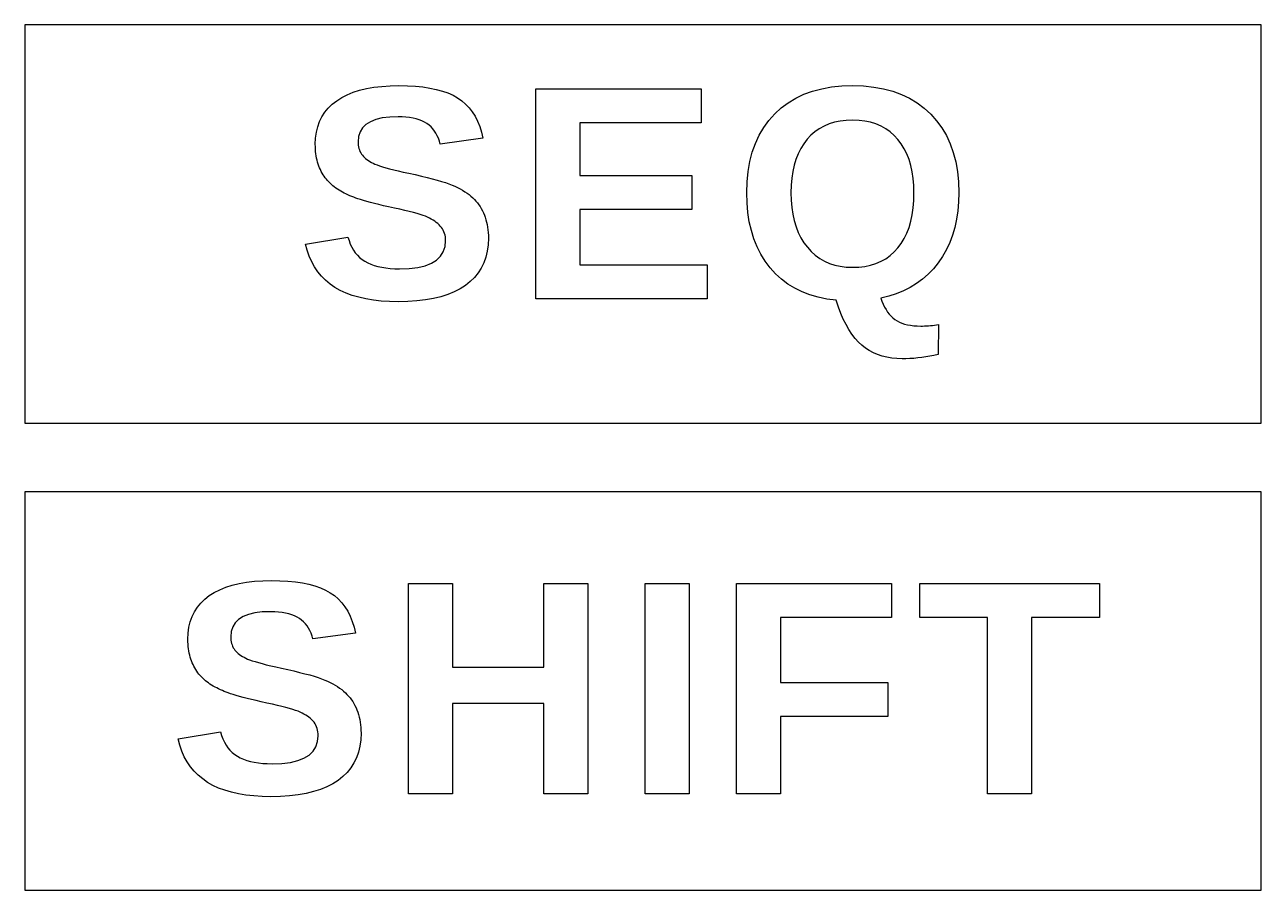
# Model space of a CAD drawing. Header units: metres. Extents: x 8.1 to 95, y -21.3 to 62.6.
# Drawn here: x 26.1 to 35.1, y 1.5 to 7.8 of the extents above; entities that cross this region are included whole.
import ezdxf

# ---------------------------------------------------------------- set-up
doc = ezdxf.new("R2010")
doc.units = ezdxf.units.M

msp = doc.modelspace()

# ---------------------------------------------------------------- linework, layer by layer
for p, q in [((35.1, 7.79999), (26.1, 7.79999)), ((26.1, 7.79999), (26.1, 4.89999)), ((35.1, 4.89999), (35.1, 7.79999)), ((28.4071, 7.27002), (28.4469, 7.29042)), ((28.4469, 7.29042), (28.4902, 7.30809)), ((28.4902, 7.30809), (28.5371, 7.32304)), ((28.5371, 7.32304), (28.5874, 7.33528)), ((28.5874, 7.33528), (28.6412, 7.3448)), ((28.6412, 7.3448), (28.6985, 7.35159)), ((28.6985, 7.35159), (28.7594, 7.35568)), ((28.7594, 7.35568), (28.8237, 7.35704)), ((28.8237, 7.35704), (28.8851, 7.35594)), ((28.8851, 7.35594), (28.943, 7.35265)), ((28.943, 7.35265), (28.9975, 7.34715)), ((28.9975, 7.34715), (29.0484, 7.33946)), ((29.0484, 7.33946), (29.0958, 7.32957)), ((29.0958, 7.32957), (29.1398, 7.31749)), ((29.1398, 7.31749), (29.1802, 7.30321)), ((29.1802, 7.30321), (29.2172, 7.28673)), ((29.8202, 5.8055), (29.8202, 7.33424)), ((29.8202, 7.33424), (31.0224, 7.33424)), ((31.0224, 7.33424), (31.0224, 7.08687)), ((31.7126, 7.26541), (31.7717, 7.29341)), ((31.7717, 7.29341), (31.8348, 7.31631)), ((31.8348, 7.31631), (31.9018, 7.33412)), ((31.9018, 7.33412), (31.9727, 7.34685)), ((31.9727, 7.34685), (32.0476, 7.35449)), ((32.0476, 7.35449), (32.1264, 7.35704)), ((32.1264, 7.35704), (32.2052, 7.35446)), ((32.2052, 7.35446), (32.2801, 7.34674)), ((32.2801, 7.34674), (32.351, 7.33389)), ((32.351, 7.33389), (32.4181, 7.31589)), ((32.4181, 7.31589), (32.4812, 7.29274)), ((32.4812, 7.29274), (32.5404, 7.26445)), ((28.3092, 7.19316), (28.338, 7.22124)), ((28.338, 7.22124), (28.3707, 7.2469)), ((28.3707, 7.2469), (28.4071, 7.27002)), ((29.2172, 7.28673), (29.2506, 7.26807)), ((29.2506, 7.26807), (29.2811, 7.24686)), ((29.2811, 7.24686), (29.309, 7.22279)), ((29.309, 7.22279), (29.3345, 7.19585)), ((31.6062, 7.19414), (31.6575, 7.23232)), ((31.6575, 7.23232), (31.7126, 7.26541)), ((32.5404, 7.26445), (32.5956, 7.23102)), ((32.5956, 7.23102), (32.6469, 7.19244)), ((28.2458, 7.09457), (28.2631, 7.12984)), ((28.2631, 7.12984), (28.2842, 7.1627)), ((28.2842, 7.1627), (28.3092, 7.19316)), ((28.6556, 7.11002), (28.6161, 7.09427)), ((28.7023, 7.12126), (28.6556, 7.11002)), ((28.7562, 7.12802), (28.7023, 7.12126)), ((28.8172, 7.13026), (28.7562, 7.12802)), ((28.8468, 7.12965), (28.8172, 7.13026)), ((28.8748, 7.12781), (28.8468, 7.12965)), ((28.9013, 7.12473), (28.8748, 7.12781)), ((28.9262, 7.12041), (28.9013, 7.12473)), ((28.9495, 7.11485), (28.9262, 7.12041)), ((28.9713, 7.10808), (28.9495, 7.11485)), ((29.3345, 7.19585), (29.3574, 7.16605)), ((29.3574, 7.16605), (29.3779, 7.13338)), ((29.3779, 7.13338), (29.3958, 7.09784)), ((31.5161, 7.10307), (31.5589, 7.15088)), ((31.5589, 7.15088), (31.6062, 7.19414)), ((32.6469, 7.19244), (32.6944, 7.14871)), ((32.6944, 7.14871), (32.7373, 7.10051)), ((28.2227, 7.01686), (28.2323, 7.05692)), ((28.2323, 7.05692), (28.2458, 7.09457)), ((28.5408, 7.02), (28.53, 6.98625)), ((28.5587, 7.04926), (28.5408, 7.02)), ((28.5838, 7.07401), (28.5587, 7.04926)), ((28.6161, 7.09427), (28.5838, 7.07401)), ((28.9914, 7.10007), (28.9713, 7.10808)), ((29.0101, 7.09082), (28.9914, 7.10007)), ((29.0271, 7.08035), (29.0101, 7.09082)), ((29.0428, 7.06865), (29.0271, 7.08035)), ((29.0572, 7.05576), (29.0428, 7.06865)), ((29.0705, 7.04166), (29.0572, 7.05576)), ((29.0825, 7.02634), (29.0705, 7.04166)), ((29.0933, 7.00983), (29.0825, 7.02634)), ((29.3958, 7.09784), (29.4112, 7.05943)), ((29.4112, 7.05943), (29.4241, 7.01816)), ((31.0224, 7.08687), (30.1403, 7.08687)), ((30.1403, 7.08687), (30.1403, 6.70277)), ((31.4456, 6.99548), (31.4783, 7.05127)), ((31.4783, 7.05127), (31.5161, 7.10307)), ((31.8513, 7.02097), (31.8216, 6.99515)), ((31.8833, 7.04333), (31.8513, 7.02097)), ((31.9178, 7.06227), (31.8833, 7.04333)), ((31.9547, 7.07777), (31.9178, 7.06227)), ((31.994, 7.08981), (31.9547, 7.07777)), ((32.0357, 7.09842), (31.994, 7.08981)), ((32.0798, 7.10359), (32.0357, 7.09842)), ((32.1264, 7.1053), (32.0798, 7.10359)), ((32.1722, 7.10358), (32.1264, 7.1053)), ((32.2157, 7.09837), (32.1722, 7.10358)), ((32.2569, 7.08969), (32.2157, 7.09837)), ((32.2958, 7.07755), (32.2569, 7.08969)), ((32.3323, 7.06194), (32.2958, 7.07755)), ((32.3665, 7.04286), (32.3323, 7.06194)), ((32.3984, 7.02031), (32.3665, 7.04286)), ((32.4279, 6.99428), (32.3984, 7.02031)), ((32.7373, 7.10051), (32.7752, 7.04846)), ((32.7752, 7.04846), (32.808, 6.9926)), ((28.215, 6.92955), (28.2169, 6.9744)), ((28.2169, 6.9744), (28.2227, 7.01686)), ((28.53, 6.98625), (28.5264, 6.948)), ((28.5264, 6.948), (28.5268, 6.935)), ((28.5268, 6.935), (28.5279, 6.92255)), ((29.1028, 6.99211), (29.0933, 7.00983)), ((29.1112, 6.97318), (29.1028, 6.99211)), ((29.1183, 6.95305), (29.1112, 6.97318)), ((29.1242, 6.9317), (29.1183, 6.95305)), ((29.4346, 6.97403), (29.1242, 6.9317)), ((29.4241, 7.01816), (29.4346, 6.97403)), ((31.3952, 6.87193), (31.4179, 6.9357)), ((31.4179, 6.9357), (31.4456, 6.99548)), ((31.7698, 6.93355), (31.7481, 6.89848)), ((31.7944, 6.96588), (31.7698, 6.93355)), ((31.8216, 6.99515), (31.7944, 6.96588)), ((32.4551, 6.9648), (32.4279, 6.99428)), ((32.4797, 6.93225), (32.4551, 6.9648)), ((32.5014, 6.89708), (32.4797, 6.93225)), ((32.808, 6.9926), (32.8358, 6.93289)), ((32.8358, 6.93289), (32.8585, 6.86937)), ((28.2153, 6.9117), (28.215, 6.92955)), ((28.2161, 6.89429), (28.2153, 6.9117)), ((28.2174, 6.87735), (28.2161, 6.89429)), ((28.2192, 6.86086), (28.2174, 6.87735)), ((28.2215, 6.84482), (28.2192, 6.86086)), ((28.2244, 6.82924), (28.2215, 6.84482)), ((28.5279, 6.92255), (28.5298, 6.91061)), ((28.5298, 6.91061), (28.5325, 6.89923)), ((28.5325, 6.89923), (28.5359, 6.88838)), ((28.5359, 6.88838), (28.5401, 6.87807)), ((28.5401, 6.87807), (28.5451, 6.86829)), ((28.5451, 6.86829), (28.5508, 6.85904)), ((28.5508, 6.85904), (28.5573, 6.85033)), ((28.5573, 6.85033), (28.5646, 6.84204)), ((28.5646, 6.84204), (28.5725, 6.83401)), ((31.3776, 6.80417), (31.3952, 6.87193)), ((31.7293, 6.8607), (31.7133, 6.82021)), ((31.7481, 6.89848), (31.7293, 6.8607)), ((32.5202, 6.85925), (32.5014, 6.89708)), ((32.5361, 6.8188), (32.5202, 6.85925)), ((32.8585, 6.86937), (32.8762, 6.802)), ((28.2278, 6.81412), (28.2244, 6.82924)), ((28.2317, 6.79945), (28.2278, 6.81412)), ((28.2362, 6.78525), (28.2317, 6.79945)), ((28.2411, 6.77145), (28.2362, 6.78525)), ((28.2464, 6.75807), (28.2411, 6.77145)), ((28.2521, 6.7451), (28.2464, 6.75807)), ((28.5725, 6.83401), (28.5813, 6.82628)), ((28.5813, 6.82628), (28.5907, 6.81883)), ((28.5907, 6.81883), (28.6009, 6.81166)), ((28.6009, 6.81166), (28.6118, 6.80476)), ((28.6118, 6.80476), (28.6235, 6.79816)), ((28.6235, 6.79816), (28.6359, 6.79182)), ((28.6359, 6.79182), (28.649, 6.78577)), ((28.649, 6.78577), (28.664, 6.77969)), ((28.664, 6.77969), (28.6822, 6.77328)), ((28.6822, 6.77328), (28.7034, 6.76654)), ((28.7034, 6.76654), (28.7277, 6.75946)), ((28.7277, 6.75946), (28.755, 6.75206)), ((28.755, 6.75206), (28.7855, 6.74431)), ((31.365, 6.73241), (31.3776, 6.80417)), ((31.7003, 6.77699), (31.6902, 6.73105)), ((31.7133, 6.82021), (31.7003, 6.77699)), ((32.5492, 6.7757), (32.5361, 6.8188)), ((32.5593, 6.72997), (32.5492, 6.7757)), ((32.8762, 6.802), (32.8888, 6.7308)), ((28.2583, 6.73253), (28.2521, 6.7451)), ((28.2649, 6.72035), (28.2583, 6.73253)), ((28.2719, 6.70857), (28.2649, 6.72035)), ((28.2792, 6.6972), (28.2719, 6.70857)), ((28.2871, 6.68623), (28.2792, 6.6972)), ((28.2953, 6.67566), (28.2871, 6.68623)), ((28.3039, 6.66545), (28.2953, 6.67566)), ((28.313, 6.65559), (28.3039, 6.66545)), ((28.7855, 6.74431), (28.819, 6.73622)), ((28.819, 6.73622), (28.8556, 6.7278)), ((28.8556, 6.7278), (28.8953, 6.71906)), ((28.8953, 6.71906), (28.9427, 6.70877)), ((28.9427, 6.70877), (28.987, 6.69867)), ((28.987, 6.69867), (29.0282, 6.68874)), ((29.0282, 6.68874), (29.0663, 6.67897)), ((29.0663, 6.67897), (29.1013, 6.66939)), ((29.1013, 6.66939), (29.1333, 6.65997)), ((30.1403, 6.70277), (30.9562, 6.70277)), ((30.9562, 6.70277), (30.9562, 6.4554)), ((31.3575, 6.65666), (31.365, 6.73241)), ((31.683, 6.6824), (31.6786, 6.63101)), ((31.6902, 6.73105), (31.683, 6.6824)), ((32.5665, 6.68159), (32.5593, 6.72997)), ((32.5709, 6.63057), (32.5665, 6.68159)), ((32.8888, 6.7308), (32.8964, 6.65578)), ((28.3224, 6.64606), (28.313, 6.65559)), ((28.3323, 6.63687), (28.3224, 6.64606)), ((28.3425, 6.62801), (28.3323, 6.63687)), ((28.3532, 6.61948), (28.3425, 6.62801)), ((28.3642, 6.61128), (28.3532, 6.61948)), ((28.3757, 6.60342), (28.3642, 6.61128)), ((28.3875, 6.5959), (28.3757, 6.60342)), ((28.3997, 6.58865), (28.3875, 6.5959)), ((28.4123, 6.58162), (28.3997, 6.58865)), ((28.4251, 6.5748), (28.4123, 6.58162)), ((28.4383, 6.56821), (28.4251, 6.5748)), ((29.1333, 6.65997), (29.1621, 6.65074)), ((29.1621, 6.65074), (29.1879, 6.64168)), ((29.1879, 6.64168), (29.2105, 6.6328)), ((29.2105, 6.6328), (29.2311, 6.62384)), ((29.2311, 6.62384), (29.2507, 6.61455)), ((29.2507, 6.61455), (29.2694, 6.60495)), ((29.2694, 6.60495), (29.2871, 6.59502)), ((29.2871, 6.59502), (29.3038, 6.58478)), ((29.3038, 6.58478), (29.3195, 6.5742)), ((29.3195, 6.5742), (29.3342, 6.56332)), ((31.3549, 6.57692), (31.3575, 6.65666)), ((31.357, 6.5031), (31.3549, 6.57692)), ((31.6786, 6.63101), (31.6772, 6.57692)), ((31.6772, 6.57692), (31.6787, 6.52229)), ((32.5723, 6.57692), (32.5709, 6.63057)), ((32.5709, 6.52052), (32.5723, 6.57692)), ((32.8964, 6.65578), (32.8989, 6.57692)), ((32.8989, 6.57692), (32.897, 6.51019)), ((28.4518, 6.56181), (28.4383, 6.56821)), ((28.4656, 6.55563), (28.4518, 6.56181)), ((28.4798, 6.54968), (28.4656, 6.55563)), ((28.4942, 6.54393), (28.4798, 6.54968)), ((28.509, 6.53839), (28.4942, 6.54393)), ((28.5253, 6.53278), (28.509, 6.53839)), ((28.5441, 6.52678), (28.5253, 6.53278)), ((28.5655, 6.52039), (28.5441, 6.52678)), ((28.5894, 6.5136), (28.5655, 6.52039)), ((28.6159, 6.50642), (28.5894, 6.5136)), ((28.645, 6.49887), (28.6159, 6.50642)), ((28.6767, 6.49092), (28.645, 6.49887)), ((28.7109, 6.48257), (28.6767, 6.49092)), ((28.7478, 6.47385), (28.7109, 6.48257)), ((29.3342, 6.56332), (29.348, 6.55211)), ((29.348, 6.55211), (29.3608, 6.54057)), ((29.3608, 6.54057), (29.3727, 6.52863)), ((29.3727, 6.52863), (29.3841, 6.51616)), ((29.3841, 6.51616), (29.3948, 6.5032)), ((29.3948, 6.5032), (29.4048, 6.48972)), ((29.4048, 6.48972), (29.4142, 6.47574)), ((31.3634, 6.43254), (31.357, 6.5031)), ((31.6787, 6.52229), (31.6831, 6.47029)), ((32.5665, 6.46709), (32.5709, 6.52052)), ((32.897, 6.51019), (32.8915, 6.446)), ((28.7903, 6.46507), (28.7478, 6.47385)), ((28.8297, 6.45659), (28.7903, 6.46507)), ((28.8658, 6.44841), (28.8297, 6.45659)), ((28.8988, 6.44052), (28.8658, 6.44841)), ((28.9287, 6.43292), (28.8988, 6.44052)), ((28.9553, 6.42561), (28.9287, 6.43292)), ((28.9788, 6.41861), (28.9553, 6.42561)), ((28.9991, 6.4119), (28.9788, 6.41861)), ((29.0163, 6.40549), (28.9991, 6.4119)), ((29.0314, 6.39905), (29.0163, 6.40549)), ((29.0458, 6.39224), (29.0314, 6.39905)), ((29.0594, 6.38512), (29.0458, 6.39224)), ((29.4142, 6.47574), (29.423, 6.46124)), ((29.423, 6.46124), (29.4311, 6.44623)), ((29.4311, 6.44623), (29.4386, 6.43073)), ((29.4386, 6.43073), (29.4454, 6.4147)), ((29.4454, 6.4147), (29.4516, 6.39815)), ((29.4516, 6.39815), (29.457, 6.38106)), ((30.9562, 6.4554), (30.1403, 6.4554)), ((30.1403, 6.4554), (30.1403, 6.05287)), ((31.3739, 6.36528), (31.3634, 6.43254)), ((31.6831, 6.47029), (31.6904, 6.42091)), ((31.6904, 6.42091), (31.7008, 6.37418)), ((32.5493, 6.36903), (32.5594, 6.41658)), ((32.5594, 6.41658), (32.5665, 6.46709)), ((32.8915, 6.446), (32.8822, 6.38434)), ((29.0723, 6.37762), (29.0594, 6.38512)), ((29.0843, 6.36978), (29.0723, 6.37762)), ((29.0956, 6.3616), (29.0843, 6.36978)), ((29.1061, 6.35307), (29.0956, 6.3616)), ((29.1158, 6.34421), (29.1061, 6.35307)), ((29.1248, 6.33498), (29.1158, 6.34421)), ((29.1329, 6.32529), (29.1248, 6.33498)), ((29.14, 6.31505), (29.1329, 6.32529)), ((29.1462, 6.30423), (29.14, 6.31505)), ((29.1514, 6.29286), (29.1462, 6.30423)), ((29.457, 6.38106), (29.4617, 6.3634)), ((29.4617, 6.3634), (29.4657, 6.34523)), ((29.4657, 6.34523), (29.4689, 6.32648)), ((29.4689, 6.32648), (29.4714, 6.30719)), ((29.4714, 6.30719), (29.4733, 6.28734)), ((31.3887, 6.30132), (31.3739, 6.36528)), ((31.4077, 6.24062), (31.3887, 6.30132)), ((31.7008, 6.37418), (31.714, 6.33006)), ((31.714, 6.33006), (31.7302, 6.28856)), ((32.5205, 6.28278), (32.5363, 6.32443)), ((32.5363, 6.32443), (32.5493, 6.36903)), ((32.8692, 6.32523), (32.8525, 6.26862)), ((32.8822, 6.38434), (32.8692, 6.32523)), ((28.1434, 6.20369), (28.4526, 6.25468)), ((28.4526, 6.25468), (28.4604, 6.2285)), ((28.4604, 6.2285), (28.4696, 6.20396)), ((29.1557, 6.28093), (29.1514, 6.29286)), ((29.159, 6.26843), (29.1557, 6.28093)), ((29.1614, 6.25537), (29.159, 6.26843)), ((29.1592, 6.18475), (29.1633, 6.22757)), ((29.1628, 6.24174), (29.1614, 6.25537)), ((29.1633, 6.22757), (29.1628, 6.24174)), ((29.4747, 6.24602), (29.4726, 6.1974)), ((29.4733, 6.28734), (29.4743, 6.26695)), ((29.4743, 6.26695), (29.4747, 6.24602)), ((31.4309, 6.1832), (31.4077, 6.24062)), ((31.7302, 6.28856), (31.7494, 6.24969)), ((31.7494, 6.24969), (31.7715, 6.21344)), ((31.7715, 6.21344), (31.7965, 6.17982)), ((32.4801, 6.2083), (32.5018, 6.24406)), ((32.5018, 6.24406), (32.5205, 6.28278)), ((32.8321, 6.21455), (32.808, 6.16301)), ((32.8525, 6.26862), (32.8321, 6.21455)), ((28.1555, 6.158), (28.1434, 6.20369)), ((28.1705, 6.11496), (28.1555, 6.158)), ((28.4696, 6.20396), (28.4802, 6.18108)), ((28.4802, 6.18108), (28.4924, 6.15985)), ((28.4924, 6.15985), (28.506, 6.14026)), ((28.506, 6.14026), (28.5211, 6.12231)), ((28.5211, 6.12231), (28.5377, 6.10602)), ((29.1261, 6.11424), (29.1467, 6.14697)), ((29.1467, 6.14697), (29.1592, 6.18475)), ((29.4665, 6.15141), (29.4562, 6.10803)), ((29.4726, 6.1974), (29.4665, 6.15141)), ((31.4583, 6.12906), (31.4309, 6.1832)), ((31.4899, 6.0782), (31.4583, 6.12906)), ((31.7965, 6.17982), (31.8242, 6.14931)), ((31.8242, 6.14931), (31.854, 6.12238)), ((31.854, 6.12238), (31.886, 6.09904)), ((32.399, 6.11975), (32.4285, 6.14587)), ((32.4285, 6.14587), (32.4557, 6.17548)), ((32.4557, 6.17548), (32.4801, 6.2083)), ((32.808, 6.16301), (32.7802, 6.114)), ((28.1885, 6.07458), (28.1705, 6.11496)), ((28.2094, 6.03685), (28.1885, 6.07458)), ((28.2333, 6.00177), (28.2094, 6.03685)), ((28.5377, 6.10602), (28.5557, 6.09137)), ((28.5557, 6.09137), (28.5752, 6.07837)), ((28.5752, 6.07837), (28.5963, 6.06686)), ((28.5963, 6.06686), (28.6192, 6.05672)), ((28.6192, 6.05672), (28.6438, 6.04793)), ((28.6438, 6.04793), (28.6702, 6.04048)), ((28.6702, 6.04048), (28.6983, 6.03439)), ((28.6983, 6.03439), (28.7281, 6.02966)), ((28.8984, 6.02609), (28.9605, 6.03365)), ((28.9605, 6.03365), (29.0143, 6.04625)), ((29.0143, 6.04625), (29.0598, 6.06387)), ((29.0598, 6.06387), (29.0971, 6.08653)), ((29.0971, 6.08653), (29.1261, 6.11424)), ((29.4418, 6.06726), (29.4233, 6.02911)), ((29.4562, 6.10803), (29.4418, 6.06726)), ((30.1403, 6.05287), (31.0669, 6.05287)), ((31.0669, 6.05287), (31.0669, 5.8055)), ((31.5258, 6.03064), (31.4899, 6.0782)), ((31.5655, 5.98689), (31.5258, 6.03064)), ((31.886, 6.09904), (31.9202, 6.0793)), ((31.9202, 6.0793), (31.9566, 6.06314)), ((31.9566, 6.06314), (31.9952, 6.05058)), ((31.9952, 6.05058), (32.036, 6.04161)), ((32.036, 6.04161), (32.079, 6.03622)), ((32.079, 6.03622), (32.1242, 6.03442)), ((32.1242, 6.03442), (32.1707, 6.03616)), ((32.1707, 6.03616), (32.2148, 6.0414)), ((32.2148, 6.0414), (32.2565, 6.05009)), ((32.2565, 6.05009), (32.2958, 6.06229)), ((32.2958, 6.06229), (32.3326, 6.07796)), ((32.3326, 6.07796), (32.367, 6.09712)), ((32.367, 6.09712), (32.399, 6.11975)), ((32.7486, 6.06754), (32.7138, 6.02417)), ((32.7802, 6.114), (32.7486, 6.06754)), ((28.2601, 5.96933), (28.2333, 6.00177)), ((28.2899, 5.93956), (28.2601, 5.96933)), ((28.7281, 6.02966), (28.7597, 6.02629)), ((28.7597, 6.02629), (28.793, 6.02426)), ((28.793, 6.02426), (28.828, 6.02357)), ((28.828, 6.02357), (28.8984, 6.02609)), ((29.3739, 5.96063), (29.3431, 5.93031)), ((29.4007, 5.99356), (29.3739, 5.96063)), ((29.4233, 6.02911), (29.4007, 5.99356)), ((31.6086, 5.94754), (31.5655, 5.98689)), ((31.6551, 5.91255), (31.6086, 5.94754)), ((32.6354, 5.94849), (32.5918, 5.91617)), ((32.676, 5.98448), (32.6354, 5.94849)), ((32.7138, 6.02417), (32.676, 5.98448)), ((28.3226, 5.91243), (28.2899, 5.93956)), ((28.3582, 5.88797), (28.3226, 5.91243)), ((28.3969, 5.8661), (28.3582, 5.88797)), ((28.4388, 5.84682), (28.3969, 5.8661)), ((29.2264, 5.85567), (29.1798, 5.83661)), ((29.2692, 5.87767), (29.2264, 5.85567)), ((29.3081, 5.9026), (29.2692, 5.87767)), ((29.3431, 5.93031), (29.3081, 5.9026)), ((31.705, 5.88196), (31.6551, 5.91255)), ((31.7584, 5.85573), (31.705, 5.88196)), ((31.8152, 5.83389), (31.7584, 5.85573)), ((32.4959, 5.86258), (32.4436, 5.84131)), ((32.5453, 5.88753), (32.4959, 5.86258)), ((32.5918, 5.91617), (32.5453, 5.88753)), ((28.4837, 5.83009), (28.4388, 5.84682)), ((28.5318, 5.81595), (28.4837, 5.83009)), ((28.5831, 5.80438), (28.5318, 5.81595)), ((28.6374, 5.79538), (28.5831, 5.80438)), ((28.6949, 5.78894), (28.6374, 5.79538)), ((28.7556, 5.7851), (28.6949, 5.78894)), ((28.8194, 5.7838), (28.7556, 5.7851)), ((28.889, 5.78526), (28.8194, 5.7838)), ((28.9549, 5.78967), (28.889, 5.78526)), ((29.0169, 5.797), (28.9549, 5.78967)), ((29.075, 5.80727), (29.0169, 5.797)), ((29.1293, 5.82047), (29.075, 5.80727)), ((29.1798, 5.83661), (29.1293, 5.82047)), ((31.0669, 5.8055), (29.8202, 5.8055)), ((31.8753, 5.81644), (31.8152, 5.83389)), ((31.9389, 5.80334), (31.8753, 5.81644)), ((32.0059, 5.79465), (31.9389, 5.80334)), ((32.0222, 5.74538), (32.0059, 5.79465)), ((32.3885, 5.82373), (32.3304, 5.80983)), ((32.3304, 5.80983), (32.3389, 5.7867)), ((32.3389, 5.7867), (32.3482, 5.76505)), ((32.3482, 5.76505), (32.3583, 5.74486)), ((32.4436, 5.84131), (32.3885, 5.82373)), ((32.0395, 5.69933), (32.0222, 5.74538)), ((32.058, 5.65649), (32.0395, 5.69933)), ((32.3583, 5.74486), (32.369, 5.72615)), ((32.369, 5.72615), (32.3805, 5.70891)), ((32.3805, 5.70891), (32.3928, 5.69315)), ((32.3928, 5.69315), (32.4058, 5.67885)), ((32.4058, 5.67885), (32.4195, 5.66603)), ((32.0776, 5.61687), (32.058, 5.65649)), ((32.0984, 5.58046), (32.0776, 5.61687)), ((32.1202, 5.54727), (32.0984, 5.58046)), ((32.4195, 5.66603), (32.434, 5.65468)), ((32.434, 5.65468), (32.4494, 5.64467)), ((32.4494, 5.64467), (32.4663, 5.63582)), ((32.4663, 5.63582), (32.4844, 5.62816)), ((32.4844, 5.62816), (32.5039, 5.62167)), ((32.5039, 5.62167), (32.5247, 5.61636)), ((32.5247, 5.61636), (32.5468, 5.61224)), ((32.5468, 5.61224), (32.5703, 5.6093)), ((32.5703, 5.6093), (32.595, 5.60753)), ((32.595, 5.60753), (32.6211, 5.60693)), ((32.6211, 5.60693), (32.6354, 5.60707)), ((32.6354, 5.60707), (32.6496, 5.60747)), ((32.6496, 5.60747), (32.6639, 5.60814)), ((32.6639, 5.60814), (32.6782, 5.60909)), ((32.6782, 5.60909), (32.6926, 5.61029)), ((32.6926, 5.61029), (32.707, 5.61176)), ((32.707, 5.61176), (32.7214, 5.61349)), ((32.7214, 5.61349), (32.7358, 5.61551)), ((32.7358, 5.61551), (32.7502, 5.61778)), ((32.7502, 5.61778), (32.7481, 5.39862)), ((32.1432, 5.51729), (32.1202, 5.54727)), ((32.1673, 5.49054), (32.1432, 5.51729)), ((32.1926, 5.46698), (32.1673, 5.49054)), ((32.2191, 5.44626), (32.1926, 5.46698)), ((32.2471, 5.42798), (32.2191, 5.44626)), ((32.2767, 5.41214), (32.2471, 5.42798)), ((32.3078, 5.39873), (32.2767, 5.41214)), ((32.3403, 5.38776), (32.3078, 5.39873)), ((32.3744, 5.37923), (32.3403, 5.38776)), ((32.4099, 5.37312), (32.3744, 5.37923)), ((32.447, 5.36948), (32.4099, 5.37312)), ((32.4855, 5.36826), (32.447, 5.36948)), ((32.5136, 5.36862), (32.4855, 5.36826)), ((32.542, 5.36975), (32.5136, 5.36862)), ((32.5706, 5.37163), (32.542, 5.36975)), ((32.5995, 5.37425), (32.5706, 5.37163)), ((32.6287, 5.37762), (32.5995, 5.37425)), ((32.6581, 5.38174), (32.6287, 5.37762)), ((32.6879, 5.38663), (32.6581, 5.38174)), ((32.7178, 5.39224), (32.6879, 5.38663)), ((32.7481, 5.39862), (32.7178, 5.39224)), ((26.1, 4.89999), (35.1, 4.89999)), ((35.1, 4.39999), (26.1, 4.39999)), ((26.1, 4.39999), (26.1, 1.5)), ((35.1, 1.5), (35.1, 4.39999)), ((27.5197, 3.68793), (27.563, 3.7056)), ((27.563, 3.7056), (27.6098, 3.72055)), ((27.6098, 3.72055), (27.6602, 3.73279)), ((27.6602, 3.73279), (27.714, 3.74231)), ((27.714, 3.74231), (27.7713, 3.7491)), ((27.7713, 3.7491), (27.8321, 3.75319)), ((27.8321, 3.75319), (27.8965, 3.75455)), ((27.8965, 3.75455), (27.9579, 3.75345)), ((27.9579, 3.75345), (28.0158, 3.75015)), ((28.0158, 3.75015), (28.0702, 3.74466)), ((28.0702, 3.74466), (28.1212, 3.73697)), ((28.1212, 3.73697), (28.1686, 3.72708)), ((28.1686, 3.72708), (28.2125, 3.715)), ((28.2125, 3.715), (28.253, 3.70071)), ((28.253, 3.70071), (28.2899, 3.68423)), ((28.893, 2.203), (28.893, 3.73175)), ((28.893, 3.73175), (29.2131, 3.73175)), ((29.2131, 3.73175), (29.2131, 3.12306)), ((29.8793, 3.12306), (29.8793, 3.73175)), ((29.8793, 3.73175), (30.1994, 3.73175)), ((30.1994, 3.73175), (30.1994, 2.203)), ((30.6169, 2.203), (30.6169, 3.73175)), ((30.6169, 3.73175), (30.937, 3.73175)), ((30.937, 3.73175), (30.937, 2.203)), ((31.2801, 2.203), (31.2801, 3.73175)), ((31.2801, 3.73175), (32.4075, 3.73175)), ((32.4075, 3.73175), (32.4075, 3.48438)), ((32.6146, 3.48438), (32.6146, 3.73175)), ((32.6146, 3.73175), (33.9231, 3.73175)), ((33.9231, 3.73175), (33.9231, 3.48438)), ((27.382, 3.59067), (27.4108, 3.61874)), ((27.4108, 3.61874), (27.4435, 3.64441)), ((27.4435, 3.64441), (27.4798, 3.66753)), ((27.4798, 3.66753), (27.5197, 3.68793)), ((28.2899, 3.68423), (28.3234, 3.66556)), ((28.3234, 3.66556), (28.3539, 3.64436)), ((28.3539, 3.64436), (28.3818, 3.6203)), ((28.3818, 3.6203), (28.4072, 3.59335)), ((27.3185, 3.49208), (27.3358, 3.52734)), ((27.3358, 3.52734), (27.357, 3.56021)), ((27.357, 3.56021), (27.382, 3.59067)), ((27.7751, 3.51877), (27.7284, 3.50752)), ((27.8289, 3.52553), (27.7751, 3.51877)), ((27.89, 3.52777), (27.8289, 3.52553)), ((27.9195, 3.52716), (27.89, 3.52777)), ((27.9476, 3.52531), (27.9195, 3.52716)), ((27.974, 3.52223), (27.9476, 3.52531)), ((27.9989, 3.51791), (27.974, 3.52223)), ((28.0222, 3.51236), (27.9989, 3.51791)), ((28.044, 3.50558), (28.0222, 3.51236)), ((28.4072, 3.59335), (28.4302, 3.56355)), ((28.4302, 3.56355), (28.4506, 3.53088)), ((28.4506, 3.53088), (28.4686, 3.49535)), ((27.2955, 3.41437), (27.3051, 3.45442)), ((27.3051, 3.45442), (27.3185, 3.49208)), ((27.6315, 3.44676), (27.6135, 3.41751)), ((27.6566, 3.47151), (27.6315, 3.44676)), ((27.6889, 3.49178), (27.6566, 3.47151)), ((27.7284, 3.50752), (27.6889, 3.49178)), ((28.0642, 3.49757), (28.044, 3.50558)), ((28.0828, 3.48833), (28.0642, 3.49757)), ((28.0999, 3.47786), (28.0828, 3.48833)), ((28.1156, 3.46616), (28.0999, 3.47786)), ((28.13, 3.45326), (28.1156, 3.46616)), ((28.1432, 3.43916), (28.13, 3.45326)), ((28.1552, 3.42384), (28.1432, 3.43916)), ((28.166, 3.40733), (28.1552, 3.42384)), ((28.4686, 3.49535), (28.484, 3.45694)), ((28.484, 3.45694), (28.4969, 3.41566)), ((32.4075, 3.48438), (31.6002, 3.48438)), ((31.6002, 3.48438), (31.6002, 3.01131)), ((33.1083, 3.48438), (32.6146, 3.48438)), ((33.1083, 2.203), (33.1083, 3.48438)), ((33.9231, 3.48438), (33.4284, 3.48438)), ((33.4284, 3.48438), (33.4284, 2.203)), ((27.2878, 3.32706), (27.2897, 3.3719)), ((27.2897, 3.3719), (27.2955, 3.41437)), ((27.6028, 3.38376), (27.5992, 3.3455)), ((27.5992, 3.3455), (27.5995, 3.3325)), ((27.5995, 3.3325), (27.6007, 3.32005)), ((27.6135, 3.41751), (27.6028, 3.38376)), ((28.1756, 3.38962), (28.166, 3.40733)), ((28.1839, 3.37068), (28.1756, 3.38962)), ((28.1911, 3.35056), (28.1839, 3.37068)), ((28.197, 3.32921), (28.1911, 3.35056)), ((28.5073, 3.37154), (28.197, 3.32921)), ((28.4969, 3.41566), (28.5073, 3.37154)), ((27.288, 3.3092), (27.2878, 3.32706)), ((27.2888, 3.29179), (27.288, 3.3092)), ((27.2901, 3.27486), (27.2888, 3.29179)), ((27.2919, 3.25836), (27.2901, 3.27486)), ((27.2943, 3.24232), (27.2919, 3.25836)), ((27.2972, 3.22675), (27.2943, 3.24232)), ((27.6007, 3.32005), (27.6026, 3.30812)), ((27.6026, 3.30812), (27.6053, 3.29674)), ((27.6053, 3.29674), (27.6087, 3.28589)), ((27.6087, 3.28589), (27.6129, 3.27557)), ((27.6129, 3.27557), (27.6179, 3.26579)), ((27.6179, 3.26579), (27.6236, 3.25655)), ((27.6236, 3.25655), (27.6301, 3.24783)), ((27.6301, 3.24783), (27.6373, 3.23955)), ((27.3006, 3.21162), (27.2972, 3.22675)), ((27.3045, 3.19696), (27.3006, 3.21162)), ((27.3089, 3.18275), (27.3045, 3.19696)), ((27.3138, 3.16896), (27.3089, 3.18275)), ((27.3192, 3.15558), (27.3138, 3.16896)), ((27.3249, 3.14261), (27.3192, 3.15558)), ((27.6373, 3.23955), (27.6453, 3.23152)), ((27.6453, 3.23152), (27.654, 3.22379)), ((27.654, 3.22379), (27.6635, 3.21634)), ((27.6635, 3.21634), (27.6736, 3.20917)), ((27.6736, 3.20917), (27.6846, 3.20227)), ((27.6846, 3.20227), (27.6962, 3.19566)), ((27.6962, 3.19566), (27.7086, 3.18933)), ((27.7086, 3.18933), (27.7218, 3.18327)), ((27.7218, 3.18327), (27.7368, 3.1772)), ((27.7368, 3.1772), (27.7549, 3.17079)), ((27.7549, 3.17079), (27.7761, 3.16405)), ((27.7761, 3.16405), (27.8004, 3.15697)), ((27.8004, 3.15697), (27.8278, 3.14957)), ((27.3311, 3.13002), (27.3249, 3.14261)), ((27.3376, 3.11786), (27.3311, 3.13002)), ((27.3446, 3.10608), (27.3376, 3.11786)), ((27.352, 3.09471), (27.3446, 3.10608)), ((27.3598, 3.08374), (27.352, 3.09471)), ((27.368, 3.07317), (27.3598, 3.08374)), ((27.3767, 3.06296), (27.368, 3.07317)), ((27.3857, 3.0531), (27.3767, 3.06296)), ((27.8278, 3.14957), (27.8582, 3.14182)), ((27.8582, 3.14182), (27.8918, 3.13373)), ((27.8918, 3.13373), (27.9284, 3.12531)), ((27.9284, 3.12531), (27.9681, 3.11656)), ((27.9681, 3.11656), (28.0155, 3.10628)), ((28.0155, 3.10628), (28.0598, 3.09618)), ((28.0598, 3.09618), (28.101, 3.08624)), ((28.101, 3.08624), (28.1391, 3.07648)), ((28.1391, 3.07648), (28.1741, 3.06689)), ((28.1741, 3.06689), (28.206, 3.05748)), ((29.2131, 3.12306), (29.8793, 3.12306)), ((27.3952, 3.04356), (27.3857, 3.0531)), ((27.405, 3.03436), (27.3952, 3.04356)), ((27.4153, 3.02551), (27.405, 3.03436)), ((27.4259, 3.01698), (27.4153, 3.02551)), ((27.437, 3.00879), (27.4259, 3.01698)), ((27.4484, 3.00093), (27.437, 3.00879)), ((27.4603, 2.99341), (27.4484, 3.00093)), ((27.4725, 2.98616), (27.4603, 2.99341)), ((27.485, 2.97913), (27.4725, 2.98616)), ((27.4979, 2.97231), (27.485, 2.97913)), ((27.5111, 2.96571), (27.4979, 2.97231)), ((28.206, 3.05748), (28.2349, 3.04825)), ((28.2349, 3.04825), (28.2606, 3.03918)), ((28.2606, 3.03918), (28.2832, 3.0303)), ((28.2832, 3.0303), (28.3039, 3.02135)), ((28.3039, 3.02135), (28.3235, 3.01205)), ((28.3235, 3.01205), (28.3421, 3.00246)), ((28.3421, 3.00246), (28.3598, 2.99252)), ((28.3598, 2.99252), (28.3765, 2.98228)), ((28.3765, 2.98228), (28.3922, 2.97171)), ((28.3922, 2.97171), (28.407, 2.96082)), ((31.6002, 3.01131), (32.3825, 3.01131)), ((32.3825, 3.01131), (32.3825, 2.76395)), ((27.5246, 2.95932), (27.5111, 2.96571)), ((27.5384, 2.95314), (27.5246, 2.95932)), ((27.5525, 2.94719), (27.5384, 2.95314)), ((27.567, 2.94145), (27.5525, 2.94719)), ((27.5818, 2.93591), (27.567, 2.94145)), ((27.598, 2.9303), (27.5818, 2.93591)), ((27.6168, 2.9243), (27.598, 2.9303)), ((27.6382, 2.91791), (27.6168, 2.9243)), ((27.6622, 2.91112), (27.6382, 2.91791)), ((27.6887, 2.90395), (27.6622, 2.91112)), ((27.7178, 2.89639), (27.6887, 2.90395)), ((27.7495, 2.88844), (27.7178, 2.89639)), ((27.7837, 2.8801), (27.7495, 2.88844)), ((27.8205, 2.87137), (27.7837, 2.8801)), ((28.407, 2.96082), (28.4207, 2.94963)), ((28.4207, 2.94963), (28.4335, 2.9381)), ((28.4335, 2.9381), (28.4455, 2.92615)), ((28.4455, 2.92615), (28.4568, 2.91368)), ((28.4568, 2.91368), (28.4675, 2.90071)), ((28.4675, 2.90071), (28.4776, 2.88724)), ((28.4776, 2.88724), (28.487, 2.87326)), ((27.863, 2.86259), (27.8205, 2.87137)), ((27.9024, 2.85411), (27.863, 2.86259)), ((27.9386, 2.84593), (27.9024, 2.85411)), ((27.9716, 2.83804), (27.9386, 2.84593)), ((28.0014, 2.83044), (27.9716, 2.83804)), ((28.0281, 2.82314), (28.0014, 2.83044)), ((28.0516, 2.81613), (28.0281, 2.82314)), ((28.0719, 2.80942), (28.0516, 2.81613)), ((28.089, 2.80301), (28.0719, 2.80942)), ((28.1042, 2.79655), (28.089, 2.80301)), ((28.1186, 2.78976), (28.1042, 2.79655)), ((28.487, 2.87326), (28.4957, 2.85876)), ((28.4957, 2.85876), (28.5038, 2.84375)), ((28.5038, 2.84375), (28.5113, 2.82825)), ((28.5113, 2.82825), (28.5182, 2.81223)), ((28.5182, 2.81223), (28.5243, 2.79567)), ((28.5243, 2.79567), (28.5297, 2.77858)), ((29.8793, 2.85835), (29.2131, 2.85835)), ((29.2131, 2.85835), (29.2131, 2.203)), ((29.8793, 2.203), (29.8793, 2.85835)), ((28.1322, 2.78264), (28.1186, 2.78976)), ((28.145, 2.77515), (28.1322, 2.78264)), ((28.1571, 2.7673), (28.145, 2.77515)), ((28.1684, 2.75912), (28.1571, 2.7673)), ((28.1789, 2.7506), (28.1684, 2.75912)), ((28.1886, 2.7417), (28.1789, 2.7506)), ((28.1975, 2.73248), (28.1886, 2.7417)), ((28.2056, 2.72279), (28.1975, 2.73248)), ((28.2128, 2.71255), (28.2056, 2.72279)), ((28.2189, 2.70174), (28.2128, 2.71255)), ((28.2242, 2.69037), (28.2189, 2.70174)), ((28.5297, 2.77858), (28.5344, 2.76093)), ((28.5344, 2.76093), (28.5384, 2.74274)), ((28.5384, 2.74274), (28.5417, 2.72398)), ((28.5417, 2.72398), (28.5442, 2.7047)), ((28.5442, 2.7047), (28.546, 2.68484)), ((32.3825, 2.76395), (31.6002, 2.76395)), ((31.6002, 2.76395), (31.6002, 2.203)), ((27.2162, 2.6012), (27.5254, 2.65219)), ((27.5254, 2.65219), (27.5331, 2.62601)), ((27.5331, 2.62601), (27.5423, 2.60147)), ((28.2285, 2.67844), (28.2242, 2.69037)), ((28.2318, 2.66594), (28.2285, 2.67844)), ((28.2342, 2.65288), (28.2318, 2.66594)), ((28.2319, 2.58226), (28.2361, 2.62506)), ((28.2356, 2.63925), (28.2342, 2.65288)), ((28.2361, 2.62506), (28.2356, 2.63925)), ((28.5475, 2.64352), (28.5454, 2.59491)), ((28.546, 2.68484), (28.5471, 2.66446)), ((28.5471, 2.66446), (28.5475, 2.64352)), ((27.2282, 2.55551), (27.2162, 2.6012)), ((27.2433, 2.51247), (27.2282, 2.55551)), ((27.5423, 2.60147), (27.553, 2.57858)), ((27.553, 2.57858), (27.5651, 2.55734)), ((27.5651, 2.55734), (27.5788, 2.53777)), ((27.5788, 2.53777), (27.5939, 2.51982)), ((28.1988, 2.51175), (28.2195, 2.54448)), ((28.2195, 2.54448), (28.2319, 2.58226)), ((28.5392, 2.54892), (28.5289, 2.50554)), ((28.5454, 2.59491), (28.5392, 2.54892)), ((27.2612, 2.47209), (27.2433, 2.51247)), ((27.2822, 2.43436), (27.2612, 2.47209)), ((27.306, 2.39928), (27.2822, 2.43436)), ((27.5939, 2.51982), (27.6104, 2.50352)), ((27.6104, 2.50352), (27.6285, 2.48888)), ((27.6285, 2.48888), (27.648, 2.47588)), ((27.648, 2.47588), (27.6691, 2.46437)), ((27.6691, 2.46437), (27.692, 2.45422)), ((27.692, 2.45422), (27.7166, 2.44543)), ((27.7166, 2.44543), (27.7429, 2.43799)), ((27.7429, 2.43799), (27.771, 2.4319)), ((27.771, 2.4319), (27.8009, 2.42717)), ((27.9712, 2.4236), (28.0332, 2.43115)), ((28.0332, 2.43115), (28.0871, 2.44376)), ((28.0871, 2.44376), (28.1326, 2.46138)), ((28.1326, 2.46138), (28.1698, 2.48404)), ((28.1698, 2.48404), (28.1988, 2.51175)), ((28.5146, 2.46477), (28.496, 2.42662)), ((28.5289, 2.50554), (28.5146, 2.46477)), ((27.3329, 2.36684), (27.306, 2.39928)), ((27.3626, 2.33707), (27.3329, 2.36684)), ((27.8009, 2.42717), (27.8324, 2.42378)), ((27.8324, 2.42378), (27.8657, 2.42177)), ((27.8657, 2.42177), (27.9008, 2.42108)), ((27.9008, 2.42108), (27.9712, 2.4236)), ((28.4467, 2.35814), (28.4158, 2.32782)), ((28.4734, 2.39107), (28.4467, 2.35814)), ((28.496, 2.42662), (28.4734, 2.39107)), ((27.3953, 2.30994), (27.3626, 2.33707)), ((27.431, 2.28546), (27.3953, 2.30994)), ((27.4697, 2.26361), (27.431, 2.28546)), ((27.5115, 2.24432), (27.4697, 2.26361)), ((28.2992, 2.25317), (28.2526, 2.23412)), ((28.342, 2.27518), (28.2992, 2.25317)), ((28.3809, 2.30011), (28.342, 2.27518)), ((28.4158, 2.32782), (28.3809, 2.30011)), ((27.5565, 2.2276), (27.5115, 2.24432)), ((27.6046, 2.21346), (27.5565, 2.2276)), ((27.6558, 2.20189), (27.6046, 2.21346)), ((27.7102, 2.19289), (27.6558, 2.20189)), ((27.7677, 2.18645), (27.7102, 2.19289)), ((27.8283, 2.1826), (27.7677, 2.18645)), ((27.8921, 2.1813), (27.8283, 2.1826)), ((27.9618, 2.18277), (27.8921, 2.1813)), ((28.0276, 2.18718), (27.9618, 2.18277)), ((28.0896, 2.1945), (28.0276, 2.18718)), ((28.1478, 2.20477), (28.0896, 2.1945)), ((28.2021, 2.21797), (28.1478, 2.20477)), ((28.2526, 2.23412), (28.2021, 2.21797)), ((29.2131, 2.203), (28.893, 2.203)), ((30.1994, 2.203), (29.8793, 2.203)), ((30.937, 2.203), (30.6169, 2.203)), ((31.6002, 2.203), (31.2801, 2.203)), ((33.4284, 2.203), (33.1083, 2.203)), ((26.1, 1.5), (35.1, 1.5))]:
    msp.add_line(p, q)

doc.saveas('drawing.dxf')
